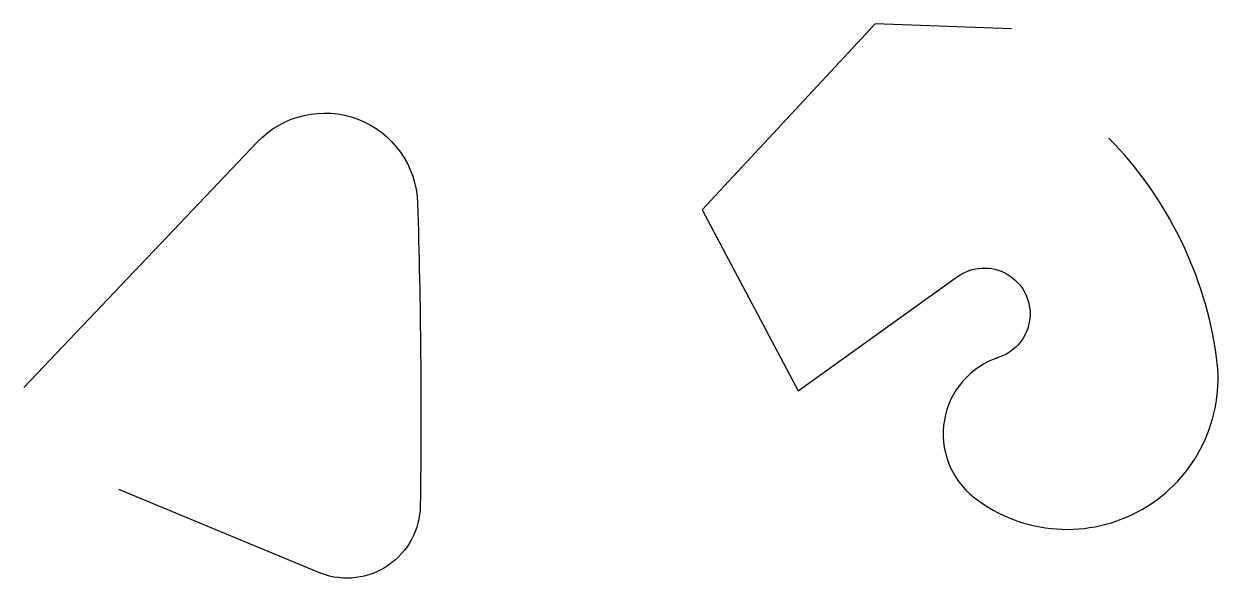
# Model space of a CAD drawing. Extents: x -1.3 to 13.2, y 0.1 to 6.8.
import ezdxf

# ---------------------------------------------------------------- set-up
doc = ezdxf.new("R2010")
doc.units = 0
doc.header["$MEASUREMENT"] = 0
doc.layers.get('0').update_dxf_attribs({"linetype": 'CONTINUOUS'})

msp = doc.modelspace()

# ---------------------------------------------------------------- linework, layer by layer
for points in [[(10.734, 6.729), (9.082, 6.791), (6.978, 4.531), (8.146, 2.334), (10.079, 3.721, -1.165445), (10.578, 2.739, 0.599878), (10.282, 1.04, 0.673818), (13.227, 2.739, 0.160562), (11.918, 5.404, -0.022734)], [(-1.257, 2.374), (1.579, 5.357, -0.6661), (3.524, 4.615, -0.011139), (3.557, 0.94, -0.518672), (2.353, 0.115), (-0.103, 1.137)]]:
    msp.add_lwpolyline(points, format="xyb")

doc.saveas('drawing.dxf')
